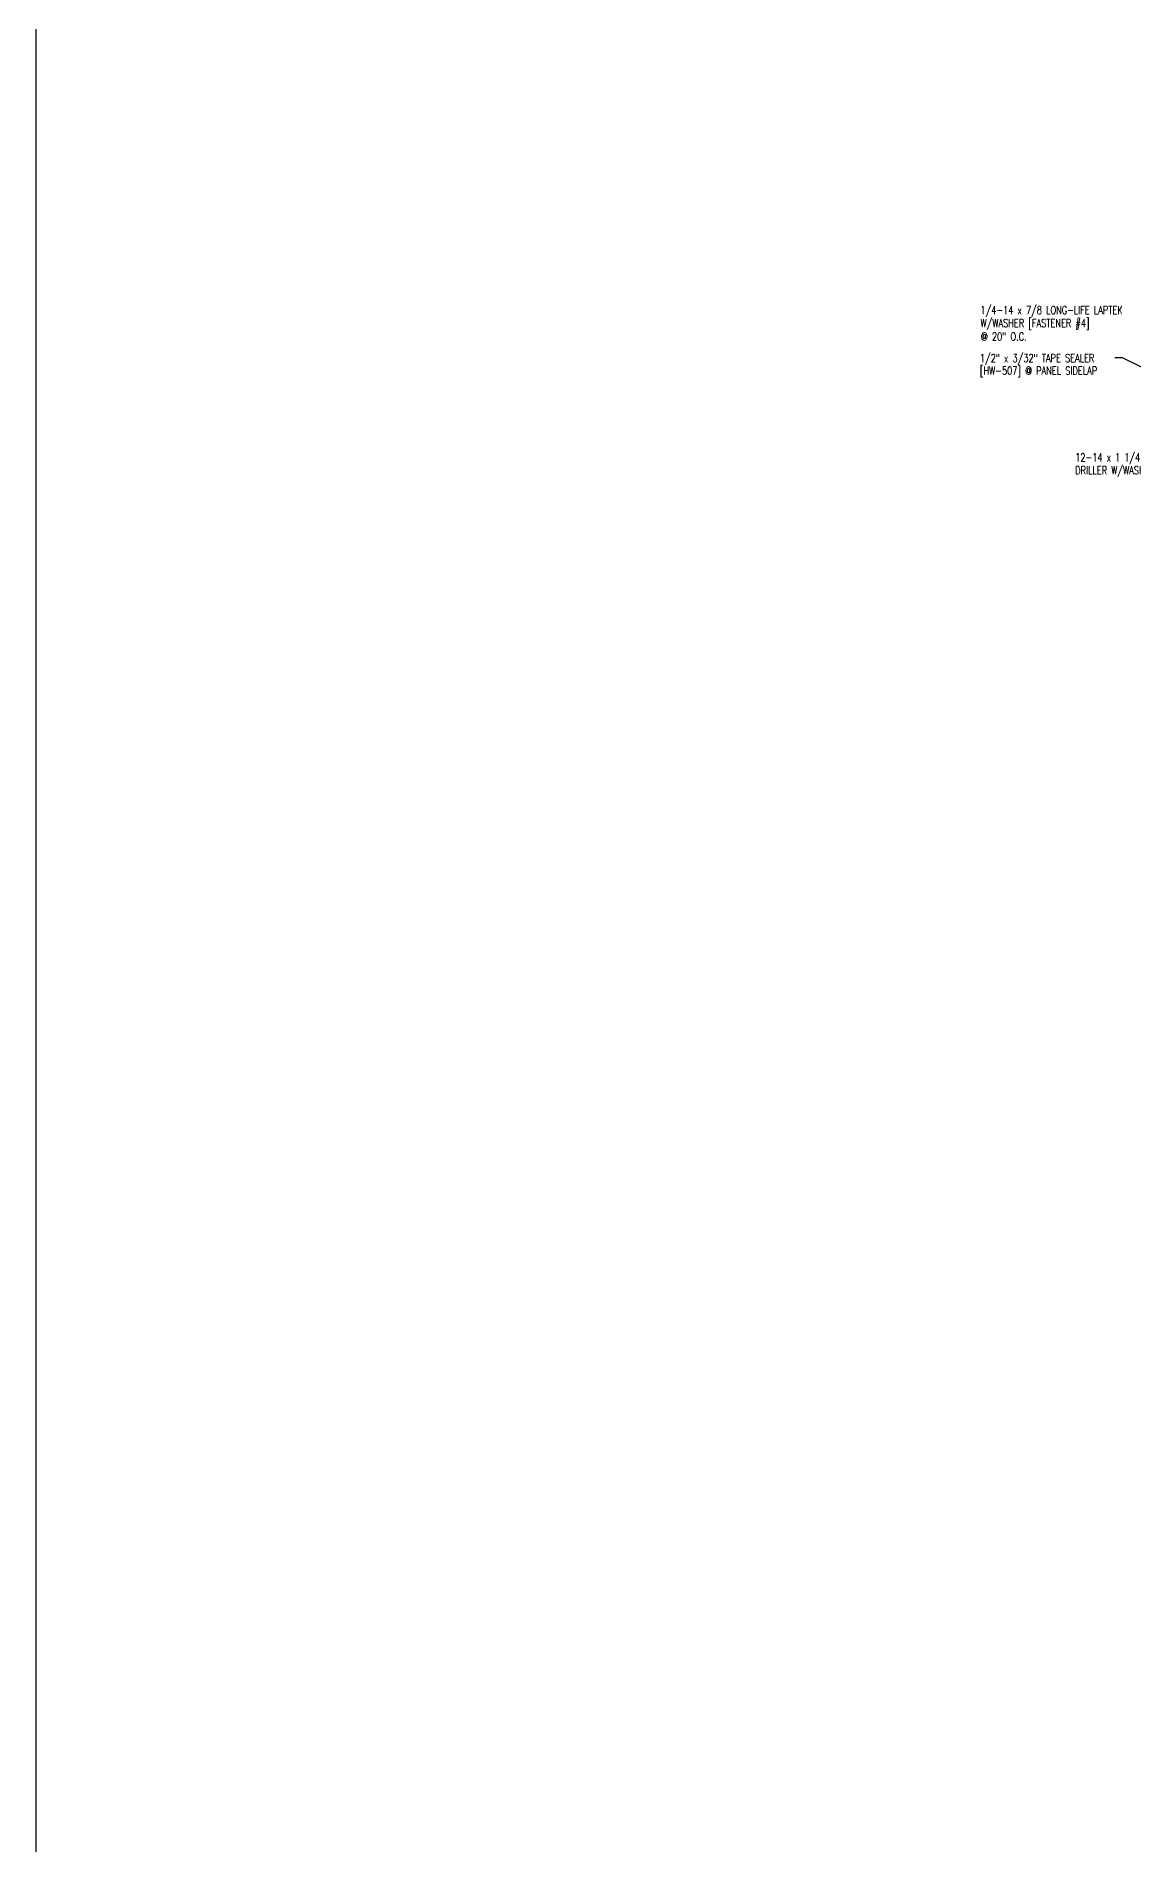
# Model space of a CAD drawing. Header units: inches. Extents: x -33163 to 19162, y -8858 to 30669.
# Drawn here: x -17178.7 to -17127.2, y 18062.4 to 18147.2 of the extents above; entities that cross this region are included whole.
import ezdxf

# ---------------------------------------------------------------- set-up
doc = ezdxf.new("R2010")
doc.units = ezdxf.units.IN
doc.layers.get('0').update_dxf_attribs({"color": 9, "lineweight": 0})
doc.layers.get('Defpoints').update_dxf_attribs({"color": 254})
doc.layers.add('TEXT', color=7, linetype='Continuous')
doc.styles.add('TEXT', font='SIMPLEX.shx', dxfattribs={"width": 0.75, "height": 0.375})
doc.styles.add('TEXT1', font='ROMANS.shx', dxfattribs={"width": 0.75, "height": 0.375})
doc.dimstyles.new('DETAIL$7', dxfattribs={"dimscale": 4, "dimtxt": 0.375, "dimasz": 0.125, "dimexe": 0.0625, "dimexo": 0.0625, "dimgap": 0.0625, "dimtad": 1, "dimdec": 4, "dimzin": 3, "dimdsep": 46, "dimlunit": 4, "dimtxsty": 'TEXT', "dimblk": 'ARCHTICK', "dimcen": 0.0625, "dimclrd": 7, "dimclre": 7, "dimclrt": 2, "dimadec": 0, "dimazin": 0, "dimtfac": 0.6, "dimtdec": 4, "dimtmove": 0, "dimatfit": 3, "dimfxl": 1, "dimfrac": 2, "dimtolj": 1, "dimtzin": 0, "dimarcsym": 0})

# ---------------------------------------------------------------- blocks, each defined once
blk = doc.blocks.new('FD-F3')
at = {"layer": 'TEXT', "style": 'TEXT1', "width": 0.75}
for s, p in [('12-14 x 1 1/4 LONG-LIFE SELF-', (0.004667300146735442, -0.04080364303275985)), ('DRILLER W/WASHER [FASTENER #3]', (0.004667300146735442, -0.1925893573184742))]:
    blk.add_text(s, height=0.09375, dxfattribs=at).set_placement(p)
blk.add_attdef('(QUANTITY)', (0.004667300146735442, -0.3443750716041885), '', height=0.09375, dxfattribs=at)
blk = doc.blocks.new('FD-F4')
at = {"layer": 'TEXT', "style": 'TEXT1', "width": 0.75}
for s, p in [('1/4-14 x 7/8 LONG-LIFE LAPTEK', (0.004667300146735442, -0.04080364303275985)), ('W/WASHER [FASTENER #4]', (0.004667300146735442, -0.1925893573184742))]:
    blk.add_text(s, height=0.09375, dxfattribs=at).set_placement(p)
blk.add_attdef('(QUANTITY)', (1.484692270657243, -0.1925893573184742), '', height=0.09375, dxfattribs=at)
blk = doc.blocks.new('_ArchTick')
at = {"color": 0, "linetype": 'ByBlock', "const_width": 0.15}
blk.add_lwpolyline([(-0.5, -0.5), (0.5, 0.5)], dxfattribs=at)

msp = doc.modelspace()

# ---------------------------------------------------------------- linework, layer by layer
at = {"layer": 'Defpoints'}
msp.add_lwpolyline([(-11751.71105604745, 17871.0468771914), (-17178.66289556271, 17871.0468771914), (-17178.66289556271, 21501.68488952256), (-11751.71105604745, 21501.68488952256)], close=True, dxfattribs=at)

# ---------------------------------------------------------------- block references
at = {"layer": 'TEXT', "xscale": 4, "yscale": 4, "zscale": 4}
for name, p in [('FD-F4', (-17134.43466972768, 18134.33698686685)), ('FD-F3', (-17129.99704751352, 18127.43752226084))]:
    msp.add_blockref(name, p, dxfattribs=at)

# ---------------------------------------------------------------- texts
at = {"layer": 'TEXT', "style": 'TEXT1', "width": 0.75}
for s, p in [('@ 20" O.C.', (-17134.39762301437, 18132.93376370074)), ('[HW-507] @ PANEL SIDELAP', (-17134.44548572858, 18131.3366843999)), ('1/2" x 3/32" TAPE SEALER ', (-17134.44548572858, 18131.92659931282))]:
    msp.add_text(s, height=0.375, dxfattribs=at).set_placement(p)

# ---------------------------------------------------------------- leaders
at = {"layer": 'TEXT'}
msp.add_leader([(-17124.70348737338, 18130.62847690353), (-17127.76648640164, 18132.12568182072), (-17128.12619511921, 18132.12568182072)], dimstyle='DETAIL$7', override={"dimgap": 0.0625, "dimtad": 0}, dxfattribs=at)

doc.saveas('drawing.dxf')
